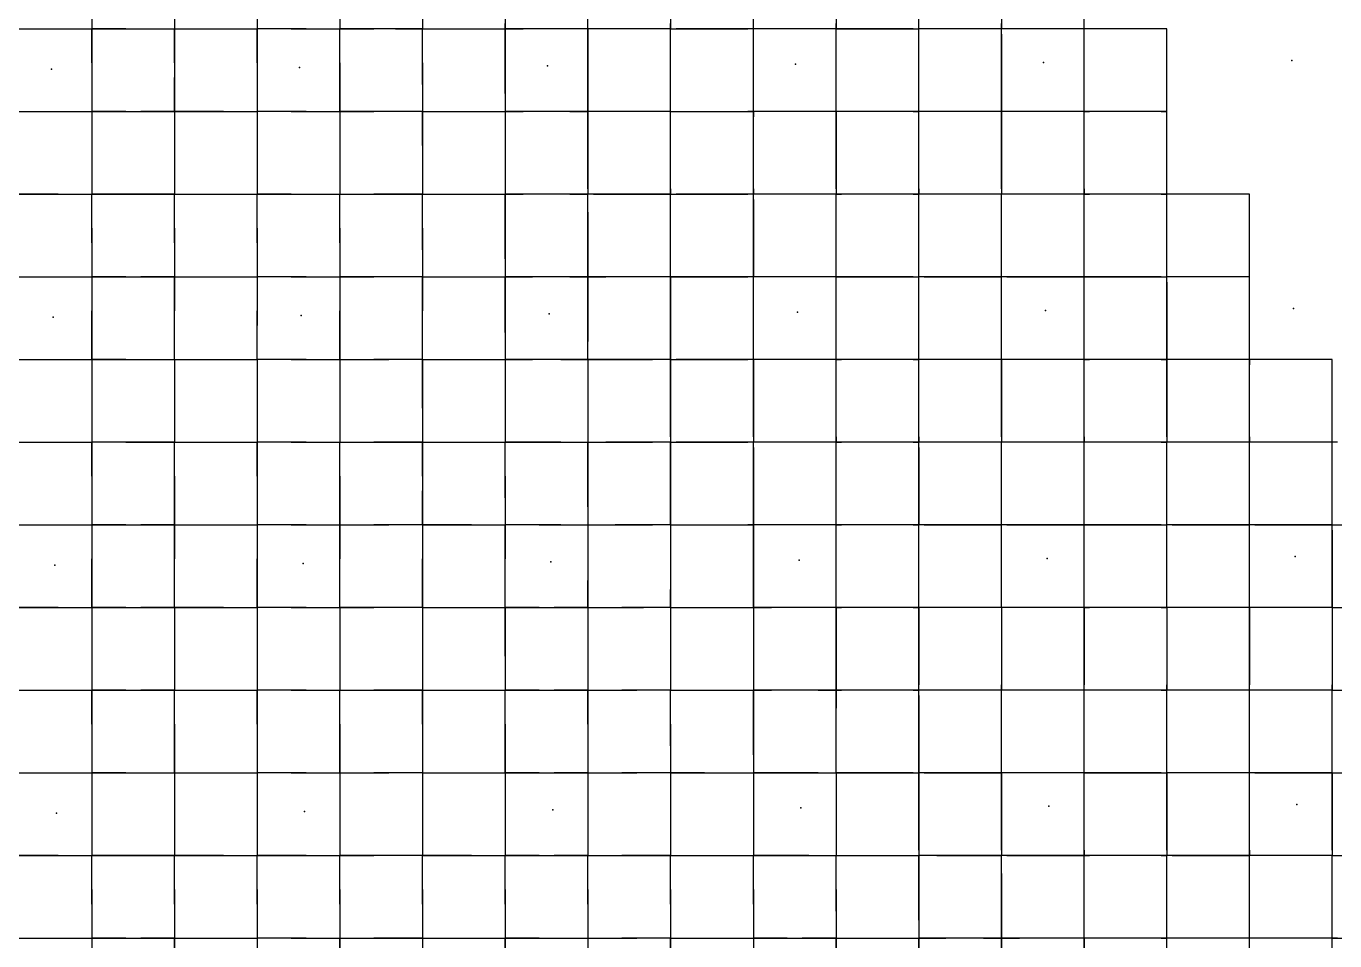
# Model space of a CAD drawing. Header units: metres. Extents: x 0 to 438, y -24 to 612.
# Drawn here: x 145.8 to 288.3, y 422.7 to 522.3 of the extents above; entities that cross this region are included whole.
import ezdxf

# ---------------------------------------------------------------- set-up
doc = ezdxf.new("R2010")
doc.units = ezdxf.units.M
doc.layers.add('LAYER_01_CUT', color=7, linetype='Continuous')
doc.layers.add('LAYER_04_GRID', color=7, linetype='Continuous')

msp = doc.modelspace()

# ---------------------------------------------------------------- linework, layer by layer
at = {"layer": 'LAYER_01_CUT'}
for points in [[(216.59, 513), (225, 513), (225, 521.41), (225, 522), (225, 530.41), (225, 531), (225, 539.41)], [(234.59, 522), (243, 522), (243, 530.41), (243, 531), (243, 539.41)], [(207.59, 522), (207, 522), (207, 530.41)], [(216, 530.41), (216, 522), (216, 522.59)], [(234, 530.41), (234, 522), (234, 522.59)], [(252, 530.41), (252, 522), (252, 522.59)], [(288.59, 477), (288, 477), (288, 485.41), (288, 486), (279.59, 486), (279, 486), (279, 494.41), (279, 495), (279, 503.41), (279, 504), (270.59, 504), (270, 504), (270, 512.41), (270, 513), (270, 521.41), (270, 522), (261.59, 522), (261, 522), (261, 530.41)], [(198, 529.04), (198, 522)], [(153, 527.31), (153, 522)], [(162, 527.31), (162, 522)], [(171, 527.31), (171, 522)], [(180, 527.31), (180, 522)], [(189, 528.05), (189, 522), (191.95, 522), (198, 522), (198, 519.05), (198, 513), (198, 510.05), (198, 504), (198, 501.05), (198, 495), (198, 491.31), (198, 486), (198, 482.31), (198, 477), (200.95, 477), (207, 477), (207, 474.05), (207, 468), (207, 464.31), (207, 459), (207, 453.69), (207, 450), (207, 444.69), (207, 441), (207, 435.69), (207, 432), (212.31, 432), (216, 432), (221.31, 432), (225, 432), (228.69, 432), (234, 432), (236.95, 432), (243, 432), (243, 429.05), (243, 423), (243, 419.31)], [(153, 525.69), (153, 522)], [(162, 525.69), (162, 522)], [(171, 525.69), (171, 522)], [(180, 524.95), (180, 522)], [(189, 523.96), (189, 522)], [(144, 516.69), (144, 522), (149.31, 522), (153, 522), (153, 516.69), (153, 513), (153, 507.69)], [(144, 522), (147.69, 522)], [(147.69, 522), (153, 522)], [(156.69, 522), (153, 522)], [(153, 518.31), (153, 522)], [(153, 522), (158.31, 522)], [(156.69, 522), (162, 522)], [(158.31, 522), (162, 522), (162, 516.69)], [(162, 518.31), (162, 522)], [(162, 522), (167.31, 522)], [(162, 522), (165.69, 522)], [(165.69, 522), (171, 522)], [(167.31, 522), (171, 522)], [(176.31, 522), (171, 522), (171, 516.69), (171, 513), (171, 507.69)], [(174.69, 522), (171, 522)], [(171, 518.31), (171, 522)], [(174.69, 522), (180, 522)], [(176.31, 522), (180, 522)], [(180, 516.69), (180, 522), (183.69, 522)], [(186.05, 522), (180, 522)], [(180, 518.31), (180, 522)], [(189, 522), (183.69, 522)], [(186.05, 522), (189, 522)], [(189, 518.31), (189, 522)], [(189, 515.95), (189, 522)], [(189, 522), (196.04, 522)], [(196.04, 522), (198, 522)], [(198, 522), (198, 522.59)], [(206.41, 522), (198, 522)], [(198, 514.96), (198, 522)], [(198, 522), (199.96, 522)], [(207, 522), (199.96, 522)], [(207, 522), (206.41, 522)], [(207, 522), (207, 522.59)], [(215.41, 522), (207, 522)], [(207, 513.59), (207, 522)], [(207, 522), (207, 520.04)], [(216, 522), (207.59, 522)], [(207.59, 504), (216, 504), (216, 512.41), (216, 513), (216, 521.41)], [(216, 522), (215.41, 522)], [(216, 521.41), (216, 522)], [(216, 513.59), (216, 522)], [(216, 522), (216.59, 522)], [(216, 522), (224.41, 522)], [(225, 522), (216.59, 522)], [(225, 522), (224.41, 522)], [(225, 522), (225, 522.59)], [(225.59, 522), (225, 522)], [(233.41, 522), (225, 522)], [(225, 513.59), (225, 522)], [(234, 522), (225.59, 522)], [(234, 522), (233.41, 522)], [(242.41, 522), (234, 522)], [(234, 521.41), (234, 522)], [(234, 513.59), (234, 522)], [(234, 522), (234.59, 522)], [(234.59, 513), (234, 513), (234, 521.41)], [(242.41, 522), (243, 522)], [(243, 522), (243, 522.59)], [(243.59, 522), (243, 522)], [(251.41, 522), (243, 522)], [(243, 521.41), (243, 522)], [(243, 513.59), (243, 522)], [(252, 512.41), (252, 504), (243.59, 504), (243, 504), (243, 512.41), (243, 513), (243, 521.41)], [(252, 522), (243.59, 522)], [(252, 522), (251.41, 522)], [(252.59, 522), (252, 522)], [(260.41, 522), (252, 522)], [(252, 521.41), (252, 522)], [(252, 513.59), (252, 522)], [(252, 521.41), (252, 513), (252, 513.59)], [(261, 522), (252.59, 522)], [(252.59, 495), (261, 495), (261, 503.41), (261, 504), (261, 512.41), (261, 513), (261, 521.41)], [(261, 522), (260.41, 522)], [(261, 521.41), (261, 522)], [(261, 513.59), (261, 522)], [(207, 520.04), (207, 513), (207, 511.04), (207, 504), (199.96, 504)], [(153, 518.31), (153, 513)], [(162, 518.31), (162, 513)], [(171, 518.31), (171, 513)], [(180, 518.31), (180, 513)], [(189, 518.31), (189, 513)], [(162, 513), (162, 516.69)], [(180, 513), (180, 516.69)], [(189, 515.95), (189, 513)], [(198, 514.96), (198, 513)], [(144, 513), (149.31, 513)], [(144, 513), (147.69, 513)], [(147.69, 513), (153, 513)], [(149.31, 513), (153, 513)], [(156.69, 513), (153, 513)], [(153, 513), (153, 509.31)], [(153, 513), (158.31, 513)], [(156.69, 513), (162, 513)], [(162, 513), (158.31, 513)], [(167.31, 513), (162, 513), (162, 507.69), (162, 504), (167.31, 504)], [(162, 513), (162, 509.31)], [(162, 513), (165.69, 513)], [(165.69, 513), (171, 513)], [(167.31, 513), (171, 513)], [(176.31, 513), (171, 513)], [(174.69, 513), (171, 513)], [(171, 513), (171, 509.31)], [(174.69, 513), (180, 513)], [(176.31, 513), (180, 513)], [(185.31, 513), (180, 513), (180, 507.69)], [(180, 513), (180, 509.31)], [(180, 513), (183.69, 513)], [(189, 513), (183.69, 513)], [(189, 513), (185.31, 513)], [(189, 509.31), (189, 513), (189, 506.95)], [(189, 513), (191.95, 513)], [(189, 513), (195.05, 513)], [(191.95, 513), (198, 513)], [(195.05, 513), (198, 513)], [(205.04, 513), (198, 513)], [(198, 513), (198, 505.96)], [(198, 513), (199.96, 513)], [(207, 513), (199.96, 513)], [(205.04, 513), (207, 513)], [(207, 513), (207, 513.59)], [(207.59, 513), (207, 513)], [(215.41, 513), (207, 513)], [(207, 504.59), (207, 513)], [(216, 513), (207.59, 513)], [(216, 513), (215.41, 513)], [(216, 513), (216, 513.59)], [(216, 504.59), (216, 513)], [(216, 513), (216.59, 513)], [(216, 513), (224.41, 513)], [(225, 513), (224.41, 513)], [(225, 513), (225, 513.59)], [(225.59, 513), (225, 513)], [(233.41, 513), (225, 513)], [(225, 504.59), (225, 513)], [(225, 513), (225, 512.41)], [(234, 513), (225.59, 513)], [(234, 513), (233.41, 513)], [(234, 513), (234, 513.59)], [(242.41, 513), (234, 513)], [(234, 504.59), (234, 513)], [(234, 513), (234, 512.41)], [(243, 513), (234.59, 513)], [(242.41, 513), (243, 513)], [(243, 513), (243, 513.59)], [(243.59, 513), (243, 513)], [(251.41, 513), (243, 513)], [(243, 504.59), (243, 513)], [(252, 513), (243.59, 513)], [(252, 513), (251.41, 513)], [(252.59, 513), (252, 513)], [(260.41, 513), (252, 513)], [(252, 504.59), (252, 513)], [(252, 513), (252, 512.41)], [(261, 513), (252.59, 513)], [(261, 513), (260.41, 513)], [(261, 513), (261, 513.59)], [(269.41, 513), (261, 513)], [(261, 504.59), (261, 513)], [(261, 513), (261.59, 513)], [(270, 513), (261.59, 513)], [(269.41, 513), (270, 513)], [(234, 512.41), (234, 504), (225.59, 504), (225, 504), (225, 512.41)], [(153, 509.31), (153, 504)], [(162, 509.31), (162, 504)], [(171, 509.31), (171, 504)], [(180, 509.31), (180, 504)], [(189, 509.31), (189, 504)], [(153, 507.69), (153, 504)], [(171, 507.69), (171, 504)], [(180, 507.69), (180, 504)], [(189, 506.95), (189, 504)], [(198, 505.96), (198, 504)], [(207, 504.59), (207, 504)], [(216, 504.59), (216, 504)], [(225, 504.59), (225, 504)], [(234, 504.59), (234, 504)], [(243, 504.59), (243, 504)], [(252, 504.59), (252, 504)], [(261, 504.59), (261, 504)], [(149.31, 504), (144, 504), (147.69, 504)], [(147.69, 504), (153, 504)], [(149.31, 504), (153, 504)], [(158.31, 504), (153, 504), (156.69, 504)], [(153, 498.69), (153, 504)], [(153, 500.31), (153, 504)], [(156.69, 504), (162, 504)], [(162, 504), (158.31, 504)], [(162, 498.69), (162, 504)], [(162, 500.31), (162, 504)], [(162, 504), (165.69, 504)], [(165.69, 504), (171, 504)], [(167.31, 504), (171, 504)], [(171, 498.69), (171, 504), (176.31, 504), (180, 504), (185.31, 504), (189, 504), (191.95, 504)], [(174.69, 504), (171, 504)], [(171, 500.31), (171, 504)], [(174.69, 504), (180, 504)], [(180, 498.69), (180, 504)], [(180, 500.31), (180, 504)], [(180, 504), (183.69, 504)], [(189, 504), (183.69, 504)], [(189, 500.31), (189, 504)], [(189, 497.95), (189, 504)], [(189, 504), (195.05, 504)], [(191.95, 504), (198, 504)], [(195.05, 504), (198, 504)], [(205.04, 504), (198, 504)], [(198, 496.96), (198, 504)], [(198, 504), (199.96, 504)], [(205.04, 504), (207, 504)], [(207.59, 504), (207, 504)], [(215.41, 504), (207, 504)], [(207, 502.04), (207, 504)], [(207, 495.59), (207, 504)], [(216, 504), (215.41, 504)], [(216, 503.41), (216, 504)], [(216, 495.59), (216, 504)], [(216, 504), (216.59, 504)], [(216, 504), (224.41, 504)], [(216.59, 495), (216, 495), (216, 503.41)], [(225, 504), (216.59, 504)], [(225, 504), (224.41, 504)], [(233.41, 504), (225, 504)], [(225, 503.41), (225, 504)], [(225, 495.59), (225, 504)], [(225, 503.41), (225, 495), (225, 495.59)], [(234, 504), (233.41, 504)], [(242.41, 504), (234, 504)], [(234, 503.41), (234, 504)], [(234, 495.59), (234, 504)], [(234, 504), (234.59, 504)], [(234, 450.59), (234, 459), (234, 467.41), (234, 468), (234, 476.41), (234, 477), (234, 485.41), (234, 486), (234, 494.41), (234, 495), (234, 503.41)], [(243, 504), (234.59, 504)], [(234.59, 495), (243, 495), (243, 503.41)], [(242.41, 504), (243, 504)], [(251.41, 504), (243, 504)], [(243, 503.41), (243, 504)], [(243, 495.59), (243, 504)], [(243.59, 495), (252, 495), (252, 503.41)], [(252, 504), (251.41, 504)], [(252.59, 504), (252, 504)], [(260.41, 504), (252, 504)], [(252, 503.41), (252, 504)], [(252, 495.59), (252, 504)], [(261, 504), (252.59, 504)], [(261, 504), (260.41, 504)], [(269.41, 504), (261, 504)], [(261, 495.59), (261, 504)], [(261, 504), (261.59, 504)], [(270, 504), (261.59, 504)], [(261.59, 495), (270, 495), (270, 503.41)], [(269.41, 504), (270, 504)], [(270, 503.41), (270, 504)], [(270, 495.59), (270, 504)], [(207, 502.04), (207, 495)], [(153, 500.31), (153, 495)], [(162, 500.31), (162, 495)], [(171, 500.31), (171, 495)], [(180, 500.31), (180, 495)], [(189, 500.31), (189, 495)], [(153, 498.69), (153, 495)], [(162, 498.69), (162, 495)], [(171, 498.69), (171, 495)], [(180, 498.69), (180, 495)], [(189, 497.95), (189, 495)], [(198, 496.96), (198, 495)], [(144, 495), (149.31, 495)], [(144, 495), (147.69, 495)], [(147.69, 495), (153, 495)], [(149.31, 495), (153, 495), (153, 489.69), (153, 486), (153, 480.69)], [(156.69, 495), (153, 495)], [(153, 495), (153, 491.31)], [(153, 495), (158.31, 495)], [(156.69, 495), (162, 495)], [(162, 495), (158.31, 495)], [(162, 489.69), (162, 495), (162, 491.31)], [(162, 495), (167.31, 495)], [(162, 495), (165.69, 495)], [(165.69, 495), (171, 495)], [(167.31, 495), (171, 495), (171, 489.69)], [(176.31, 495), (171, 495)], [(174.69, 495), (171, 495)], [(171, 495), (171, 491.31)], [(174.69, 495), (180, 495)], [(176.31, 495), (180, 495)], [(185.31, 495), (180, 495), (180, 489.69), (180, 486), (180, 480.69)], [(180, 495), (180, 491.31)], [(180, 495), (183.69, 495)], [(189, 495), (183.69, 495)], [(189, 495), (185.31, 495)], [(189, 489.69), (189, 495), (189, 491.31)], [(189, 495), (192.69, 495)], [(189, 495), (195.05, 495)], [(192.69, 495), (198, 495)], [(195.05, 495), (198, 495)], [(205.04, 495), (198, 495)], [(198, 488.95), (198, 495)], [(198, 495), (200.95, 495)], [(207, 495), (200.95, 495)], [(205.04, 495), (207, 495)], [(207, 492.05), (207, 495), (207, 495.59)], [(215.41, 495), (207, 495)], [(207, 495), (207, 487.96)], [(207, 495), (208.96, 495)], [(216, 495), (208.96, 495)], [(216, 495), (215.41, 495)], [(216, 495), (216, 495.59)], [(216, 486.59), (216, 495)], [(216, 495), (216, 493.04)], [(216, 495), (224.41, 495)], [(225, 495), (216.59, 495)], [(225, 495), (224.41, 495)], [(225.59, 495), (225, 495)], [(233.41, 495), (225, 495)], [(225, 494.41), (225, 495)], [(225, 486.59), (225, 495)], [(225.59, 486), (225, 486), (225, 494.41)], [(234, 495), (225.59, 495)], [(234, 495), (233.41, 495)], [(234, 495), (234, 495.59)], [(242.41, 495), (234, 495)], [(234, 486.59), (234, 495)], [(234, 495), (234.59, 495)], [(242.41, 495), (243, 495)], [(243, 495), (243, 495.59)], [(243.59, 495), (243, 495)], [(251.41, 495), (243, 495)], [(243, 494.41), (243, 495)], [(243, 486.59), (243, 495)], [(252, 485.41), (252, 477), (243.59, 477), (243, 477), (243, 485.41), (243, 486), (243, 494.41)], [(252, 495), (251.41, 495)], [(252, 495), (252, 495.59)], [(252.59, 495), (252, 495)], [(260.41, 495), (252, 495)], [(252, 494.41), (252, 495)], [(252, 486.59), (252, 495)], [(252.59, 486), (252, 486), (252, 494.41)], [(261, 495), (260.41, 495)], [(261, 495), (261, 495.59)], [(269.41, 495), (261, 495)], [(261, 494.41), (261, 495)], [(261, 486.59), (261, 495)], [(261, 495), (261.59, 495)], [(270, 485.41), (270, 477), (261.59, 477), (261, 477), (261, 485.41), (261, 486), (261, 494.41)], [(269.41, 495), (270, 495)], [(270, 495), (270, 495.59)], [(270.59, 495), (270, 495)], [(278.41, 495), (270, 495)], [(270, 494.41), (270, 495)], [(270, 486.59), (270, 495)], [(270, 494.41), (270, 486), (270, 486.59)], [(279, 495), (270.59, 495)], [(279, 495), (278.41, 495)], [(216, 493.04), (216, 486), (216, 484.04), (216, 477), (216, 475.04), (216, 468), (216, 465.05), (216, 459), (216, 455.31), (216, 450), (218.95, 450), (225, 450), (225, 447.05), (225, 441), (225, 437.31)], [(207, 486), (207, 492.05)], [(153, 486), (153, 491.31)], [(162, 486), (162, 491.31)], [(171, 486), (171, 491.31)], [(180, 486), (180, 491.31)], [(189, 486), (189, 491.31)], [(162, 486), (162, 489.69)], [(171, 486), (171, 489.69)], [(189, 486), (189, 489.69)], [(198, 488.95), (198, 486)], [(207, 486), (207, 487.96)], [(144, 486), (149.31, 486)], [(144, 486), (147.69, 486)], [(147.69, 486), (153, 486)], [(149.31, 486), (153, 486)], [(156.69, 486), (153, 486)], [(153, 486), (153, 482.31)], [(153, 486), (158.31, 486)], [(156.69, 486), (162, 486)], [(158.31, 486), (162, 486), (162, 480.69)], [(162, 486), (162, 482.31)], [(162, 486), (167.31, 486)], [(162, 486), (165.69, 486)], [(165.69, 486), (171, 486)], [(167.31, 486), (171, 486)], [(176.31, 486), (171, 486), (171, 480.69), (171, 477), (171, 471.69), (171, 468), (171, 462.69), (171, 459), (171, 453.69)], [(174.69, 486), (171, 486)], [(171, 486), (171, 482.31)], [(174.69, 486), (180, 486)], [(176.31, 486), (180, 486)], [(180, 486), (180, 482.31)], [(180, 486), (185.31, 486)], [(180, 486), (183.69, 486)], [(189, 486), (183.69, 486)], [(189, 486), (185.31, 486)], [(189, 480.69), (189, 486), (189, 482.31)], [(189, 486), (194.31, 486)], [(189, 486), (192.69, 486)], [(192.69, 486), (198, 486)], [(194.31, 486), (198, 486)], [(204.05, 486), (198, 486)], [(198, 486), (198, 479.95)], [(198, 486), (200.95, 486)], [(207, 486), (200.95, 486)], [(204.05, 486), (207, 486)], [(208.96, 486), (207, 486), (207, 483.05)], [(207, 486), (207, 478.96)], [(207, 486), (214.04, 486)], [(216, 486), (208.96, 486)], [(216, 486), (214.04, 486)], [(216, 486), (216, 486.59)], [(216, 477.59), (216, 486)], [(216, 486), (216.59, 486)], [(216, 486), (224.41, 486)], [(225, 486), (216.59, 486)], [(225, 486), (224.41, 486)], [(225, 486), (225, 486.59)], [(233.41, 486), (225, 486)], [(225, 477.59), (225, 486)], [(225, 486), (225, 485.41)], [(234, 486), (225.59, 486)], [(234, 486), (233.41, 486)], [(234, 486), (234, 486.59)], [(242.41, 486), (234, 486)], [(234, 477.59), (234, 486)], [(234, 486), (234.59, 486)], [(243, 486), (234.59, 486)], [(242.41, 486), (243, 486)], [(243, 486), (243, 486.59)], [(243.59, 486), (243, 486)], [(251.41, 486), (243, 486)], [(243, 477.59), (243, 486)], [(252, 486), (243.59, 486)], [(252, 486), (251.41, 486)], [(252, 486), (252, 486.59)], [(260.41, 486), (252, 486)], [(252, 477.59), (252, 486)], [(252, 486), (252, 485.41)], [(261, 486), (252.59, 486)], [(261, 486), (260.41, 486)], [(261, 486), (261, 486.59)], [(269.41, 486), (261, 486)], [(261, 477.59), (261, 486)], [(261, 486), (261.59, 486)], [(270, 486), (261.59, 486)], [(269.41, 486), (270, 486)], [(270.59, 486), (270, 486)], [(278.41, 486), (270, 486)], [(270, 477.59), (270, 486)], [(270, 486), (270, 485.41)], [(279, 486), (270.59, 486)], [(279, 486), (278.41, 486)], [(279, 477.59), (279, 486)], [(279, 486), (279, 485.41)], [(225, 485.41), (225, 477), (216.59, 477)], [(270.59, 468), (279, 468), (279, 476.41), (279, 477), (279, 485.41)], [(207, 483.05), (207, 477)], [(153, 482.31), (153, 477)], [(162, 482.31), (162, 477)], [(171, 482.31), (171, 477)], [(180, 482.31), (180, 477)], [(189, 482.31), (189, 477)], [(153, 480.69), (153, 477)], [(162, 480.69), (162, 477)], [(180, 480.69), (180, 477)], [(189, 480.69), (189, 477)], [(198, 479.95), (198, 477)], [(207, 478.96), (207, 477)], [(216, 477.59), (216, 477)], [(225, 477.59), (225, 477)], [(234, 477.59), (234, 477)], [(243, 477.59), (243, 477)], [(252, 477.59), (252, 477)], [(261, 477.59), (261, 477)], [(270, 477.59), (270, 477)], [(279, 477.59), (279, 477)], [(144, 471.69), (144, 477), (149.31, 477)], [(144, 477), (147.69, 477)], [(147.69, 477), (153, 477)], [(149.31, 477), (153, 477)], [(158.31, 477), (153, 477), (153, 471.69), (153, 468), (153, 462.69), (153, 459), (153, 453.69)], [(156.69, 477), (153, 477)], [(153, 473.31), (153, 477)], [(156.69, 477), (162, 477)], [(162, 477), (158.31, 477)], [(162, 471.69), (162, 477), (167.31, 477)], [(162, 473.31), (162, 477)], [(162, 477), (165.69, 477)], [(165.69, 477), (171, 477)], [(167.31, 477), (171, 477)], [(176.31, 477), (171, 477)], [(174.69, 477), (171, 477)], [(171, 473.31), (171, 477)], [(174.69, 477), (180, 477)], [(176.31, 477), (180, 477)], [(180, 471.69), (180, 477), (185.31, 477), (189, 477), (189, 471.69)], [(180, 473.31), (180, 477)], [(180, 477), (183.69, 477)], [(189, 477), (183.69, 477)], [(189, 473.31), (189, 477)], [(189, 477), (194.31, 477)], [(189, 477), (192.69, 477)], [(192.69, 477), (198, 477)], [(194.31, 477), (198, 477)], [(204.05, 477), (198, 477)], [(198, 473.31), (198, 477)], [(198, 470.95), (198, 477)], [(204.05, 477), (207, 477)], [(207, 469.96), (207, 477)], [(207, 477), (208.96, 477)], [(207, 477), (214.04, 477)], [(216, 477), (208.96, 477)], [(216, 477), (214.04, 477)], [(216, 468.59), (216, 477)], [(216, 477), (216.59, 477)], [(216, 477), (224.41, 477)], [(225, 477), (224.41, 477)], [(225.59, 477), (225, 477)], [(233.41, 477), (225, 477)], [(225, 476.41), (225, 477)], [(225, 468.59), (225, 477)], [(225, 476.41), (225, 468), (225, 466.04), (225, 459), (225, 456.05)], [(234, 477), (225.59, 477)], [(234, 477), (233.41, 477)], [(242.41, 477), (234, 477)], [(234, 468.59), (234, 477)], [(234, 477), (234.59, 477)], [(243, 477), (234.59, 477)], [(242.41, 477), (243, 477)], [(251.41, 477), (243, 477)], [(243, 476.41), (243, 477)], [(243, 468.59), (243, 477)], [(243, 476.41), (243, 468), (243, 468.59)], [(243.59, 468), (252, 468), (252, 476.41)], [(252, 477), (251.41, 477)], [(252.59, 477), (252, 477)], [(260.41, 477), (252, 477)], [(252, 476.41), (252, 477)], [(252, 468.59), (252, 477)], [(261, 477), (252.59, 477)], [(252.59, 468), (261, 468), (261, 476.41)], [(261, 477), (260.41, 477)], [(269.41, 477), (261, 477)], [(261, 476.41), (261, 477)], [(261, 468.59), (261, 477)], [(261.59, 468), (270, 468), (270, 476.41)], [(269.41, 477), (270, 477)], [(270.59, 477), (270, 477)], [(278.41, 477), (270, 477)], [(270, 476.41), (270, 477)], [(270, 468.59), (270, 477)], [(279, 477), (270.59, 477)], [(279, 477), (278.41, 477)], [(279.59, 477), (279, 477)], [(287.41, 477), (279, 477)], [(279, 468.59), (279, 477)], [(288, 477), (279.59, 477)], [(279.59, 468), (288, 468), (288, 476.41)], [(288, 477), (287.41, 477)], [(288, 476.41), (288, 477)], [(288, 468.59), (288, 477)], [(153, 473.31), (153, 468)], [(162, 473.31), (162, 468)], [(171, 473.31), (171, 468)], [(180, 473.31), (180, 468)], [(189, 473.31), (189, 468)], [(198, 473.31), (198, 468)], [(162, 468), (162, 471.69)], [(180, 468), (180, 471.69)], [(189, 468), (189, 471.69)], [(198, 470.95), (198, 468)], [(207, 469.96), (207, 468)], [(144, 468), (149.31, 468)], [(144, 468), (147.69, 468)], [(147.69, 468), (153, 468)], [(149.31, 468), (153, 468)], [(156.69, 468), (153, 468)], [(153, 468), (153, 464.31)], [(153, 468), (158.31, 468)], [(156.69, 468), (162, 468)], [(162, 468), (158.31, 468)], [(162, 462.69), (162, 468), (162, 464.31)], [(162, 468), (167.31, 468)], [(162, 468), (165.69, 468)], [(165.69, 468), (171, 468)], [(167.31, 468), (171, 468)], [(176.31, 468), (171, 468)], [(174.69, 468), (171, 468)], [(171, 468), (171, 464.31)], [(174.69, 468), (180, 468)], [(176.31, 468), (180, 468)], [(180, 462.69), (180, 468), (180, 464.31)], [(180, 468), (185.31, 468)], [(180, 468), (183.69, 468)], [(189, 468), (183.69, 468)], [(189, 468), (185.31, 468)], [(194.31, 468), (189, 468), (189, 462.69), (189, 459), (189, 453.69)], [(189, 468), (189, 464.31)], [(189, 468), (192.69, 468)], [(192.69, 468), (198, 468)], [(194.31, 468), (198, 468)], [(198, 462.69), (198, 468), (198, 464.31)], [(201.69, 468), (198, 468)], [(204.05, 468), (198, 468)], [(201.69, 468), (207, 468)], [(204.05, 468), (207, 468)], [(207, 468), (207, 461.95)], [(207, 468), (209.95, 468)], [(207, 468), (214.04, 468)], [(216, 468), (209.95, 468)], [(216, 468), (214.04, 468)], [(216, 468), (216, 468.59)], [(216, 468), (216, 460.96)], [(216, 468), (217.96, 468)], [(216, 468), (224.41, 468)], [(217.96, 468), (225, 468)], [(225, 468), (224.41, 468)], [(225, 468), (225, 468.59)], [(225.59, 468), (225, 468)], [(233.41, 468), (225, 468)], [(225, 459.59), (225, 468)], [(234, 468), (225.59, 468)], [(234, 468), (233.41, 468)], [(234, 468), (234, 468.59)], [(242.41, 468), (234, 468)], [(234, 459.59), (234, 468)], [(234, 468), (234.59, 468)], [(243, 468), (234.59, 468)], [(242.41, 468), (243, 468)], [(243.59, 468), (243, 468)], [(251.41, 468), (243, 468)], [(243, 467.41), (243, 468)], [(243, 459.59), (243, 468)], [(243.59, 450), (243, 450), (243, 458.41), (243, 459), (243, 467.41)], [(252, 468), (251.41, 468)], [(252, 468), (252, 468.59)], [(252.59, 468), (252, 468)], [(260.41, 468), (252, 468)], [(252, 467.41), (252, 468)], [(252, 459.59), (252, 468)], [(252.59, 459), (252, 459), (252, 467.41)], [(261, 468), (260.41, 468)], [(261, 468), (261, 468.59)], [(269.41, 468), (261, 468)], [(261, 467.41), (261, 468)], [(261, 459.59), (261, 468)], [(261, 468), (261.59, 468)], [(261.59, 450), (261, 450), (261, 458.41), (261, 459), (261, 467.41)], [(269.41, 468), (270, 468)], [(270, 468), (270, 468.59)], [(270.59, 468), (270, 468)], [(278.41, 468), (270, 468)], [(270, 467.41), (270, 468)], [(270, 459.59), (270, 468)], [(270.59, 459), (270, 459), (270, 467.41)], [(279, 468), (278.41, 468)], [(279, 468), (279, 468.59)], [(279.59, 468), (279, 468)], [(287.41, 468), (279, 468)], [(279, 467.41), (279, 468)], [(279, 459.59), (279, 468)], [(279.59, 450), (279, 450), (279, 458.41), (279, 459), (279, 467.41)], [(288, 468), (287.41, 468)], [(288, 468), (288, 468.59)], [(288, 467.41), (288, 468)], [(288, 459.59), (288, 468)], [(288, 468), (288.59, 468)], [(288, 468), (296.41, 468)], [(288, 467.41), (288, 459), (288, 459.59)], [(153, 459), (153, 464.31)], [(162, 459), (162, 464.31)], [(171, 459), (171, 464.31)], [(180, 459), (180, 464.31)], [(189, 459), (189, 464.31)], [(198, 459), (198, 464.31)], [(162, 459), (162, 462.69)], [(180, 459), (180, 462.69)], [(198, 459), (198, 462.69)], [(207, 459), (207, 461.95)], [(216, 459), (216, 460.96)], [(149.31, 459), (144, 459), (144, 453.69)], [(144, 459), (147.69, 459)], [(147.69, 459), (153, 459)], [(149.31, 459), (153, 459)], [(156.69, 459), (153, 459)], [(153, 459), (153, 455.31)], [(153, 459), (158.31, 459)], [(156.69, 459), (162, 459)], [(162, 459), (158.31, 459)], [(167.31, 459), (162, 459), (162, 453.69)], [(162, 459), (162, 455.31)], [(162, 459), (165.69, 459)], [(165.69, 459), (171, 459)], [(167.31, 459), (171, 459)], [(176.31, 459), (171, 459)], [(174.69, 459), (171, 459)], [(171, 459), (171, 455.31)], [(174.69, 459), (180, 459)], [(176.31, 459), (180, 459)], [(185.31, 459), (180, 459), (180, 453.69)], [(180, 459), (180, 455.31)], [(180, 459), (183.69, 459)], [(189, 459), (183.69, 459)], [(189, 459), (185.31, 459)], [(189, 459), (189, 455.31)], [(189, 459), (194.31, 459)], [(189, 459), (192.69, 459)], [(192.69, 459), (198, 459)], [(194.31, 459), (198, 459)], [(198, 453.69), (198, 459), (198, 455.31)], [(201.69, 459), (198, 459)], [(198, 459), (203.31, 459)], [(201.69, 459), (207, 459)], [(207, 459), (203.31, 459)], [(207, 459), (207, 455.31)], [(207, 459), (210.69, 459)], [(207, 459), (213.05, 459)], [(216, 459), (210.69, 459)], [(216, 459), (213.05, 459)], [(216, 459), (216, 452.95)], [(216, 459), (218.95, 459)], [(216, 459), (223.04, 459)], [(218.95, 459), (225, 459)], [(223.04, 459), (225, 459)], [(225, 459), (225, 459.59)], [(233.41, 459), (225, 459)], [(225, 459), (225, 451.96)], [(225, 459), (226.96, 459)], [(234, 459), (226.96, 459)], [(234, 459), (233.41, 459)], [(234, 459), (234, 459.59)], [(242.41, 459), (234, 459)], [(234, 459), (234, 457.04)], [(234, 459), (234.59, 459)], [(243, 459), (234.59, 459)], [(242.41, 459), (243, 459)], [(243, 459), (243, 459.59)], [(243.59, 459), (243, 459)], [(251.41, 459), (243, 459)], [(243, 459), (243, 450.59)], [(252, 459), (243.59, 459)], [(252, 459), (251.41, 459)], [(252, 459), (252, 459.59)], [(260.41, 459), (252, 459)], [(252, 459), (252, 458.41)], [(252, 459), (252, 450.59)], [(261, 459), (252.59, 459)], [(261, 459), (260.41, 459)], [(261, 459), (261, 459.59)], [(269.41, 459), (261, 459)], [(261, 459), (261, 450.59)], [(261, 459), (261.59, 459)], [(270, 459), (261.59, 459)], [(269.41, 459), (270, 459)], [(270, 459), (270, 459.59)], [(278.41, 459), (270, 459)], [(270, 459), (270, 458.41)], [(270, 459), (270, 450.59)], [(279, 459), (270.59, 459)], [(279, 459), (278.41, 459)], [(279, 459), (279, 459.59)], [(279.59, 459), (279, 459)], [(287.41, 459), (279, 459)], [(279, 459), (279, 450.59)], [(288, 459), (279.59, 459)], [(288, 459), (287.41, 459)], [(288, 459), (288, 458.41)], [(288, 459), (288, 450.59)], [(288, 459), (288.59, 459)], [(288, 459), (296.41, 459)], [(252, 458.41), (252, 450), (252, 450.59)], [(270, 458.41), (270, 450), (270, 450.59)], [(288, 458.41), (288, 450), (288, 450.59)], [(225, 456.05), (225, 450)], [(234, 457.04), (234, 450)], [(153, 455.31), (153, 450)], [(162, 455.31), (162, 450)], [(171, 455.31), (171, 450)], [(180, 455.31), (180, 450)], [(189, 455.31), (189, 450)], [(198, 455.31), (198, 450)], [(207, 455.31), (207, 450)], [(153, 453.69), (153, 450)], [(162, 453.69), (162, 450)], [(171, 453.69), (171, 450)], [(180, 453.69), (180, 450)], [(189, 453.69), (189, 450)], [(198, 453.69), (198, 450)], [(216, 452.95), (216, 450)], [(225, 451.96), (225, 450)], [(234, 450), (234, 450.59)], [(243, 450), (243, 450.59)], [(261, 450), (261, 450.59)], [(279, 450), (279, 450.59)], [(144, 444.69), (144, 450), (149.31, 450), (153, 450), (153, 444.69), (153, 441), (153, 435.69)], [(144, 450), (147.69, 450)], [(147.69, 450), (153, 450)], [(156.69, 450), (153, 450)], [(153, 446.31), (153, 450)], [(153, 450), (158.31, 450)], [(156.69, 450), (162, 450)], [(162, 450), (158.31, 450)], [(162, 444.69), (162, 450), (167.31, 450), (171, 450), (171, 444.69), (171, 441), (171, 435.69)], [(162, 446.31), (162, 450)], [(162, 450), (165.69, 450)], [(165.69, 450), (171, 450)], [(176.31, 450), (171, 450)], [(174.69, 450), (171, 450)], [(171, 446.31), (171, 450)], [(174.69, 450), (180, 450)], [(176.31, 450), (180, 450)], [(180, 444.69), (180, 450), (185.31, 450), (189, 450), (189, 444.69), (189, 441), (189, 435.69)], [(180, 446.31), (180, 450)], [(180, 450), (183.69, 450)], [(189, 450), (183.69, 450)], [(189, 446.31), (189, 450)], [(189, 450), (194.31, 450)], [(189, 450), (192.69, 450)], [(192.69, 450), (198, 450)], [(194.31, 450), (198, 450)], [(198, 444.69), (198, 450), (203.31, 450)], [(201.69, 450), (198, 450)], [(198, 446.31), (198, 450)], [(201.69, 450), (207, 450)], [(207, 450), (203.31, 450)], [(207, 446.31), (207, 450)], [(207, 450), (212.31, 450)], [(207, 450), (210.69, 450)], [(216, 450), (210.69, 450)], [(216, 450), (212.31, 450)], [(216, 446.31), (216, 450)], [(216, 443.95), (216, 450)], [(216, 450), (222.05, 450)], [(222.05, 450), (225, 450)], [(232.04, 450), (225, 450)], [(225, 442.96), (225, 450)], [(225, 450), (226.96, 450)], [(234, 450), (226.96, 450)], [(232.04, 450), (234, 450)], [(234, 441.59), (234, 450), (234, 448.04)], [(242.41, 450), (234, 450)], [(234, 450), (234.59, 450)], [(243, 450), (234.59, 450)], [(242.41, 450), (243, 450)], [(251.41, 450), (243, 450)], [(243, 449.41), (243, 450)], [(243, 441.59), (243, 450)], [(243, 449.41), (243, 441), (243, 439.04)], [(252, 450), (243.59, 450)], [(243.59, 441), (252, 441), (252, 449.41)], [(252, 450), (251.41, 450)], [(252.59, 450), (252, 450)], [(260.41, 450), (252, 450)], [(252, 449.41), (252, 450)], [(252, 441.59), (252, 450)], [(261, 450), (252.59, 450)], [(252.59, 432), (261, 432), (261, 440.41), (261, 441), (261, 449.41)], [(261, 450), (260.41, 450)], [(269.41, 450), (261, 450)], [(261, 449.41), (261, 450)], [(261, 441.59), (261, 450)], [(270, 450), (261.59, 450)], [(261.59, 441), (270, 441), (270, 449.41)], [(269.41, 450), (270, 450)], [(270.59, 450), (270, 450)], [(278.41, 450), (270, 450)], [(270, 449.41), (270, 450)], [(270, 441.59), (270, 450)], [(279, 450), (270.59, 450)], [(270.59, 432), (279, 432), (279, 440.41), (279, 441), (279, 449.41)], [(279, 450), (278.41, 450)], [(287.41, 450), (279, 450)], [(279, 449.41), (279, 450)], [(279, 441.59), (279, 450)], [(288, 450), (279.59, 450)], [(279.59, 441), (288, 441), (288, 449.41)], [(288, 450), (287.41, 450)], [(288, 449.41), (288, 450)], [(288, 441.59), (288, 450)], [(288, 450), (288.59, 450)], [(288, 450), (296.41, 450)], [(234, 441), (234, 448.04)], [(153, 446.31), (153, 441)], [(162, 446.31), (162, 441)], [(171, 446.31), (171, 441)], [(180, 446.31), (180, 441)], [(189, 446.31), (189, 441)], [(198, 446.31), (198, 441)], [(207, 446.31), (207, 441)], [(216, 446.31), (216, 441)], [(162, 441), (162, 444.69)], [(180, 441), (180, 444.69)], [(198, 441), (198, 444.69)], [(216, 443.95), (216, 441)], [(225, 442.96), (225, 441)], [(144, 441), (149.31, 441)], [(144, 441), (147.69, 441)], [(147.69, 441), (153, 441)], [(149.31, 441), (153, 441)], [(156.69, 441), (153, 441)], [(153, 441), (153, 437.31)], [(153, 441), (158.31, 441)], [(156.69, 441), (162, 441)], [(158.31, 441), (162, 441), (162, 435.69)], [(162, 441), (162, 437.31)], [(162, 441), (167.31, 441)], [(162, 441), (165.69, 441)], [(165.69, 441), (171, 441)], [(167.31, 441), (171, 441)], [(176.31, 441), (171, 441)], [(174.69, 441), (171, 441)], [(171, 441), (171, 437.31)], [(174.69, 441), (180, 441)], [(176.31, 441), (180, 441), (180, 435.69)], [(180, 441), (180, 437.31)], [(180, 441), (185.31, 441)], [(180, 441), (183.69, 441)], [(189, 441), (183.69, 441)], [(189, 441), (185.31, 441)], [(189, 441), (189, 437.31)], [(189, 441), (194.31, 441)], [(189, 441), (192.69, 441)], [(192.69, 441), (198, 441)], [(194.31, 441), (198, 441), (198, 435.69)], [(201.69, 441), (198, 441)], [(198, 441), (198, 437.31)], [(198, 441), (203.31, 441)], [(201.69, 441), (207, 441)], [(207, 441), (203.31, 441)], [(207, 441), (207, 437.31)], [(207, 441), (212.31, 441)], [(207, 441), (210.69, 441)], [(216, 441), (210.69, 441)], [(216, 441), (212.31, 441)], [(219.69, 441), (216, 441), (216, 435.69)], [(216, 441), (216, 437.31)], [(216, 441), (222.05, 441)], [(219.69, 441), (225, 441)], [(222.05, 441), (225, 441)], [(232.04, 441), (225, 441)], [(225, 441), (225, 434.95)], [(225, 441), (227.95, 441)], [(227.95, 441), (234, 441), (234, 438.05)], [(232.04, 441), (234, 441)], [(234, 441), (234, 441.59)], [(242.41, 441), (234, 441)], [(234, 441), (234, 433.96)], [(234, 441), (235.96, 441)], [(235.96, 441), (243, 441)], [(242.41, 441), (243, 441)], [(243, 441), (243, 441.59)], [(243.59, 441), (243, 441)], [(251.41, 441), (243, 441)], [(243, 432.59), (243, 441)], [(252, 441), (251.41, 441)], [(252, 440.41), (252, 432), (251.41, 432)], [(252, 441), (252, 441.59)], [(252.59, 441), (252, 441)], [(260.41, 441), (252, 441)], [(252, 432.59), (252, 441)], [(252, 441), (252, 440.41)], [(261, 441), (252.59, 441)], [(261, 441), (260.41, 441)], [(261, 441), (261, 441.59)], [(269.41, 441), (261, 441)], [(261, 432.59), (261, 441)], [(261, 441), (261.59, 441)], [(270, 440.41), (270, 432), (261.59, 432)], [(269.41, 441), (270, 441)], [(270, 441), (270, 441.59)], [(270.59, 441), (270, 441)], [(278.41, 441), (270, 441)], [(270, 432.59), (270, 441)], [(270, 441), (270, 440.41)], [(279, 441), (270.59, 441)], [(279, 441), (278.41, 441)], [(279, 441), (279, 441.59)], [(279.59, 441), (279, 441)], [(287.41, 441), (279, 441)], [(279, 432.59), (279, 441)], [(288, 440.41), (288, 432), (279.59, 432)], [(288, 441), (287.41, 441)], [(288, 441), (288, 441.59)], [(288, 432.59), (288, 441)], [(288, 441), (288, 440.41)], [(288, 441), (288.59, 441)], [(288, 441), (296.41, 441)], [(243, 439.04), (243, 432)], [(234, 438.05), (234, 432)], [(153, 437.31), (153, 432)], [(162, 437.31), (162, 432)], [(171, 437.31), (171, 432)], [(180, 437.31), (180, 432)], [(189, 437.31), (189, 432)], [(198, 437.31), (198, 432)], [(207, 437.31), (207, 432)], [(216, 437.31), (216, 432)], [(225, 437.31), (225, 432)], [(153, 435.69), (153, 432)], [(162, 435.69), (162, 432)], [(171, 435.69), (171, 432)], [(180, 435.69), (180, 432)], [(189, 435.69), (189, 432)], [(198, 435.69), (198, 432)], [(216, 435.69), (216, 432)], [(225, 434.95), (225, 432)], [(234, 433.96), (234, 432)], [(149.31, 432), (144, 432), (147.69, 432)], [(147.69, 432), (153, 432)], [(149.31, 432), (153, 432)], [(158.31, 432), (153, 432), (156.69, 432)], [(153, 426.69), (153, 432)], [(153, 428.31), (153, 432)], [(156.69, 432), (162, 432)], [(162, 432), (158.31, 432)], [(167.31, 432), (162, 432), (165.69, 432)], [(162, 426.69), (162, 432)], [(162, 428.31), (162, 432)], [(165.69, 432), (171, 432)], [(167.31, 432), (171, 432)], [(176.31, 432), (171, 432), (174.69, 432)], [(171, 426.69), (171, 432)], [(171, 428.31), (171, 432)], [(174.69, 432), (180, 432)], [(176.31, 432), (180, 432)], [(185.31, 432), (180, 432), (183.69, 432)], [(180, 426.69), (180, 432)], [(180, 428.31), (180, 432)], [(189, 432), (183.69, 432)], [(189, 432), (185.31, 432)], [(194.31, 432), (189, 432), (192.69, 432)], [(189, 426.69), (189, 432)], [(189, 428.31), (189, 432)], [(192.69, 432), (198, 432)], [(194.31, 432), (198, 432)], [(198, 426.69), (198, 432), (203.31, 432)], [(201.69, 432), (198, 432)], [(198, 428.31), (198, 432)], [(201.69, 432), (207, 432)], [(207, 432), (203.31, 432)], [(207, 426.69), (207, 432)], [(207, 428.31), (207, 432)], [(207, 432), (210.69, 432)], [(216, 432), (210.69, 432)], [(216, 426.69), (216, 432)], [(216, 428.31), (216, 432)], [(216, 432), (219.69, 432)], [(219.69, 432), (225, 432)], [(231.05, 432), (225, 432)], [(225, 426.69), (225, 432)], [(225, 428.31), (225, 432)], [(231.05, 432), (234, 432)], [(234, 428.31), (234, 432)], [(234, 425.95), (234, 432)], [(234, 432), (241.04, 432)], [(241.04, 432), (243, 432)], [(243, 432.59), (243, 432)], [(244.96, 432), (243, 432)], [(251.41, 432), (243, 432)], [(243, 424.96), (243, 432)], [(244.96, 432), (252, 432)], [(252, 432.59), (252, 432)], [(252.59, 432), (252, 432)], [(260.41, 432), (252, 432)], [(252, 430.04), (252, 432)], [(252, 423.59), (252, 432)], [(261, 432), (260.41, 432)], [(261, 432.59), (261, 432)], [(269.41, 432), (261, 432)], [(261, 431.41), (261, 432)], [(261, 423.59), (261, 432)], [(261, 432), (261.59, 432)], [(269.41, 432), (270, 432)], [(270, 432.59), (270, 432)], [(270.59, 432), (270, 432)], [(278.41, 432), (270, 432)], [(270, 431.41), (270, 432)], [(270, 423.59), (270, 432)], [(279, 432), (278.41, 432)], [(279, 432.59), (279, 432)], [(279.59, 432), (279, 432)], [(287.41, 432), (279, 432)], [(279, 431.41), (279, 432)], [(279, 423.59), (279, 432)], [(288, 432), (287.41, 432)], [(288, 432.59), (288, 432)], [(288, 431.41), (288, 432)], [(288, 423.59), (288, 432)], [(288, 432), (288.59, 432)], [(288, 432), (296.41, 432)], [(261.59, 423), (261, 423), (261, 431.41)], [(270.59, 423), (270, 423), (270, 431.41)], [(279.59, 423), (279, 423), (279, 431.41)], [(288.59, 423), (288, 423), (288, 431.41)], [(252, 430.04), (252, 423)], [(153, 428.31), (153, 423)], [(162, 428.31), (162, 423)], [(171, 428.31), (171, 423)], [(180, 428.31), (180, 423)], [(189, 428.31), (189, 423)], [(198, 428.31), (198, 423)], [(207, 428.31), (207, 423)], [(216, 428.31), (216, 423)], [(225, 428.31), (225, 423)], [(234, 428.31), (234, 423)], [(153, 426.69), (153, 423)], [(162, 426.69), (162, 423)], [(171, 426.69), (171, 423)], [(180, 426.69), (180, 423)], [(189, 426.69), (189, 423)], [(198, 426.69), (198, 423)], [(207, 426.69), (207, 423)], [(216, 426.69), (216, 423)], [(225, 426.69), (225, 423)], [(234, 425.95), (234, 423)], [(243, 424.96), (243, 423)], [(252, 410.31), (252, 414), (252, 420.05), (252, 423), (252, 423.59)], [(261, 423), (261, 423.59)], [(270, 423), (270, 423.59)], [(279, 423), (279, 423.59)], [(288, 423), (288, 423.59)], [(144, 423), (149.31, 423)], [(144, 423), (147.69, 423)], [(147.69, 423), (153, 423)], [(149.31, 423), (153, 423), (153, 417.69), (153, 414), (153, 408.69)], [(156.69, 423), (153, 423)], [(153, 423), (153, 419.31)], [(153, 423), (158.31, 423)], [(156.69, 423), (162, 423)], [(162, 423), (158.31, 423)], [(162, 417.69), (162, 423), (162, 419.31)], [(162, 423), (167.31, 423)], [(162, 423), (165.69, 423)], [(165.69, 423), (171, 423)], [(167.31, 423), (171, 423), (171, 417.69), (171, 414), (171, 408.69)], [(176.31, 423), (171, 423)], [(174.69, 423), (171, 423)], [(171, 423), (171, 419.31)], [(174.69, 423), (180, 423)], [(176.31, 423), (180, 423)], [(180, 417.69), (180, 423), (180, 419.31)], [(180, 423), (185.31, 423)], [(180, 423), (183.69, 423)], [(189, 423), (183.69, 423)], [(185.31, 423), (189, 423), (189, 417.69), (189, 414), (189, 408.69)], [(189, 423), (189, 419.31)], [(189, 423), (194.31, 423)], [(189, 423), (192.69, 423)], [(192.69, 423), (198, 423)], [(194.31, 423), (198, 423)], [(198, 417.69), (198, 423), (198, 419.31)], [(201.69, 423), (198, 423)], [(198, 423), (203.31, 423)], [(201.69, 423), (207, 423)], [(203.31, 423), (207, 423), (207, 417.69), (207, 414), (207, 408.69)], [(207, 423), (207, 419.31)], [(207, 423), (212.31, 423)], [(207, 423), (210.69, 423)], [(216, 423), (210.69, 423)], [(216, 423), (212.31, 423)], [(216, 417.69), (216, 423), (216, 419.31)], [(216, 423), (221.31, 423)], [(216, 423), (219.69, 423)], [(219.69, 423), (225, 423)], [(221.31, 423), (225, 423), (225, 417.69), (225, 414), (225, 408.69)], [(228.69, 423), (225, 423)], [(225, 423), (225, 419.31)], [(225, 423), (230.31, 423)], [(228.69, 423), (234, 423)], [(234, 423), (230.31, 423)], [(234, 417.69), (234, 423), (234, 419.31)], [(234, 423), (237.69, 423)], [(234, 423), (240.05, 423)], [(237.69, 423), (243, 423)], [(240.05, 423), (243, 423)], [(250.04, 423), (243, 423)], [(243, 416.95), (243, 423)], [(243, 423), (245.95, 423)], [(252, 423), (245.95, 423)], [(250.04, 423), (252, 423)], [(260.41, 423), (252, 423)], [(252, 423), (252, 415.96)], [(252, 423), (253.96, 423)], [(261, 423), (253.96, 423)], [(261, 423), (260.41, 423)], [(269.41, 423), (261, 423)], [(261, 414.59), (261, 423)], [(261, 423), (261, 421.04)], [(270, 423), (261.59, 423)], [(269.41, 423), (270, 423)], [(278.41, 423), (270, 423)], [(270, 422.41), (270, 423)], [(270, 414.59), (270, 423)], [(279, 423), (270.59, 423)], [(279, 423), (278.41, 423)], [(287.41, 423), (279, 423)], [(279, 422.41), (279, 423)], [(279, 414.59), (279, 423)], [(288, 423), (279.59, 423)], [(288, 423), (287.41, 423)], [(288, 422.41), (288, 423)], [(288, 414.59), (288, 423)], [(288, 423), (296.41, 423)]]:
    msp.add_lwpolyline(points, dxfattribs=at)
at = {"layer": 'LAYER_04_GRID'}
for p in [(283.6, 518.54), (148.6, 517.61), (175.6, 517.79), (202.6, 517.98), (229.6, 518.17), (256.6, 518.35), (283.79, 491.54), (148.79, 490.61), (175.79, 490.79), (202.79, 490.98), (229.79, 491.17), (256.79, 491.35), (283.97, 464.54), (148.98, 463.61), (175.98, 463.79), (202.97, 463.98), (229.97, 464.17), (256.97, 464.35), (257.16, 437.35), (284.16, 437.54), (149.16, 436.61), (176.16, 436.8), (203.16, 436.98), (230.16, 437.17)]:
    msp.add_point(p, dxfattribs=at)

doc.saveas('drawing.dxf')
